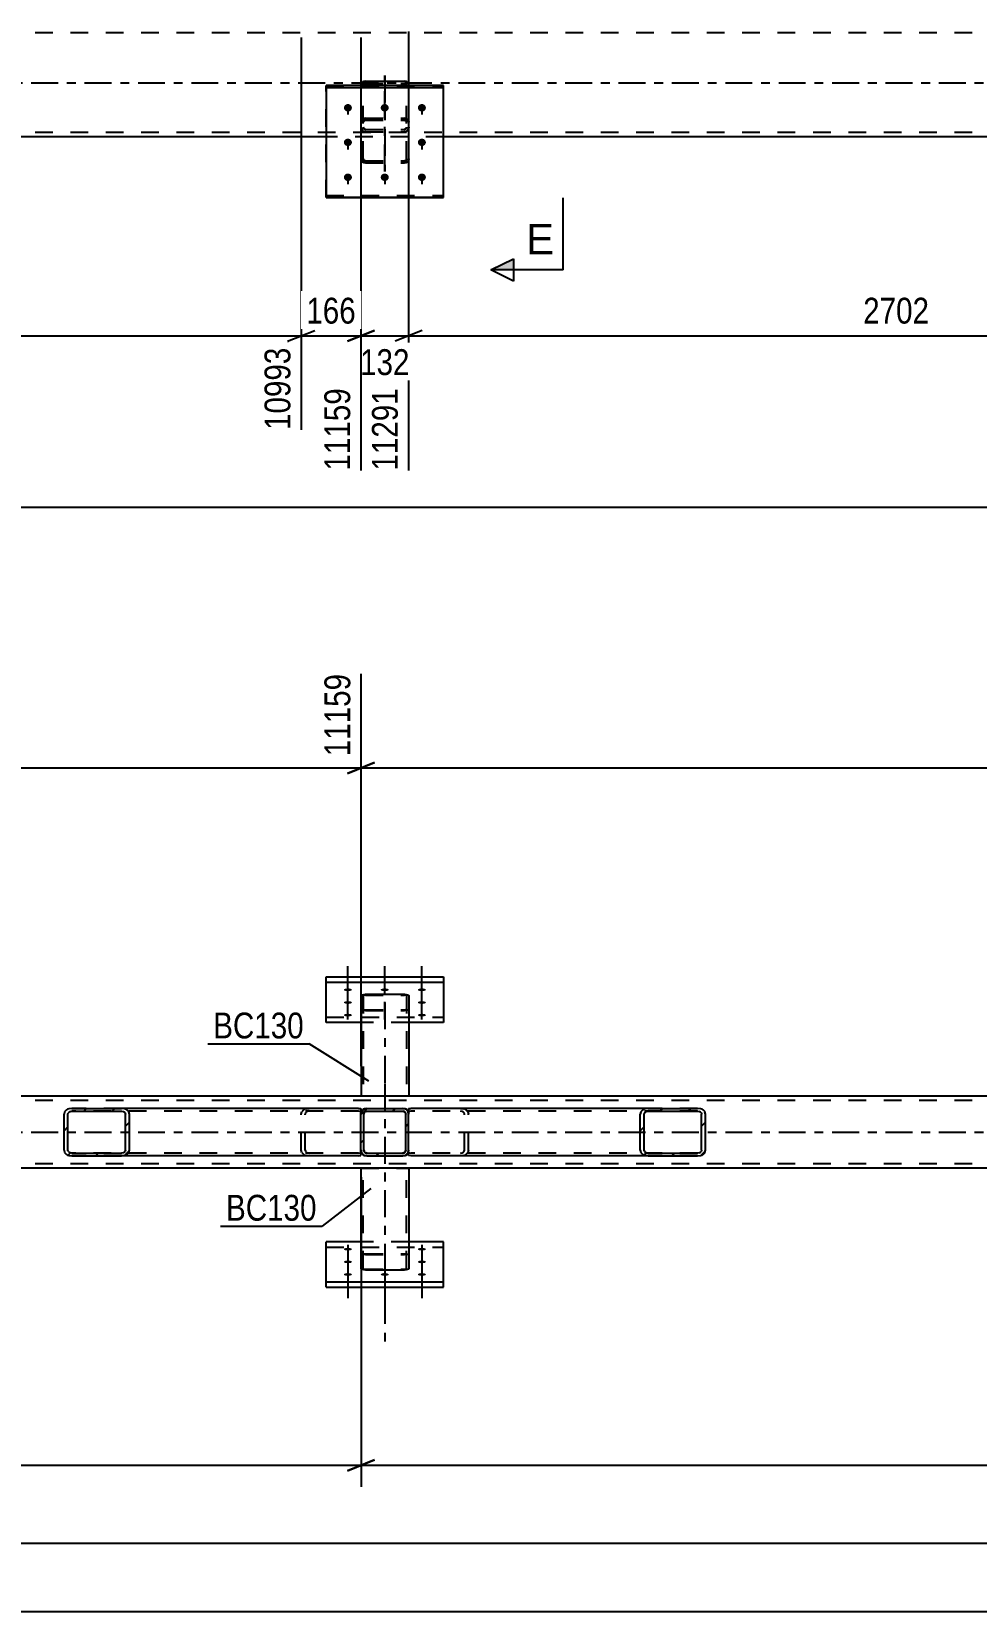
# Model space of a CAD drawing. Header units: millimetres. Extents: x -82 to 1107, y -663 to 178.
# Drawn here: x 344.4 to 449.1, y -297 to -121.9 of the extents above; entities that cross this region are included whole.
import ezdxf

# ---------------------------------------------------------------- set-up
doc = ezdxf.new("R2010")
doc.units = ezdxf.units.MM
doc.linetypes.add('DXK_LINE_DOT2', pattern=[3.9198, 1.9599, -1.9599])
doc.linetypes.add('DXK_LINE_DOT3', pattern=[5.9187, 2.979, -0.9799, 0.9799, -0.9799])
doc.styles.add('Arial', font='ARIAL.TTF', dxfattribs={"height": 0.2})
doc.styles.add('Arial Narrow', font='ARIALN.TTF', dxfattribs={"height": 0.2})

# ---------------------------------------------------------------- blocks, each defined once
blk = doc.blocks.new('Part-348431369-1425 - 1390')
at = {"color": 7, "linetype": 'DXK_LINE_DOT2'}
for p, q in [((380.95, -127.75), (380.91, -127.94)), ((381.17, -127.84), (381.22, -127.76)), ((381.39, -127.43), (381.21, -127.47)), ((381.22, -127.76), (381.3, -127.71)), ((381.3, -127.71), (381.39, -127.69)), ((381.39, -127.43), (385.71, -127.43)), ((381.39, -127.69), (385.71, -127.69)), ((385.89, -127.47), (385.71, -127.43)), ((385.71, -127.69), (385.8, -127.71)), ((385.8, -127.71), (385.88, -127.76)), ((385.88, -127.76), (385.93, -127.84)), ((386.19, -127.94), (386.15, -127.75)), ((380.91, -136.05), (380.91, -127.94)), ((381.15, -127.94), (381.17, -127.84)), ((381.15, -136.05), (381.15, -127.94)), ((385.93, -127.84), (385.95, -127.94)), ((385.95, -136.05), (385.95, -127.94)), ((386.19, -136.05), (386.19, -127.94)), ((380.91, -131.99), (380.95, -131.81)), ((380.91, -132.54), (380.95, -132.73)), ((380.95, -131.81), (381.05, -131.67)), ((381.05, -131.67), (381.21, -131.57)), ((381.17, -131.9), (381.15, -131.99)), ((381.17, -132.64), (381.15, -132.54)), ((381.22, -131.83), (381.17, -131.9)), ((381.22, -132.72), (381.17, -132.64)), ((381.21, -131.57), (381.39, -131.54)), ((381.21, -133.01), (381.39, -133.05)), ((381.3, -131.78), (381.22, -131.83)), ((381.3, -132.77), (381.22, -132.72)), ((381.39, -131.76), (381.3, -131.78)), ((381.39, -132.79), (381.3, -132.77)), ((381.39, -131.54), (385.71, -131.54)), ((381.39, -131.76), (385.71, -131.76)), ((381.39, -132.79), (385.71, -132.79)), ((381.39, -133.05), (385.71, -133.05)), ((385.71, -131.54), (385.89, -131.57)), ((385.8, -131.78), (385.71, -131.76)), ((385.8, -132.77), (385.71, -132.79)), ((385.71, -133.05), (385.89, -133.01)), ((385.88, -131.83), (385.8, -131.78)), ((385.88, -132.72), (385.8, -132.77)), ((385.93, -131.9), (385.88, -131.83)), ((385.93, -132.64), (385.88, -132.72)), ((385.89, -131.57), (386.05, -131.67)), ((385.95, -131.99), (385.93, -131.9)), ((385.95, -132.54), (385.93, -132.64)), ((386.05, -131.67), (386.15, -131.81)), ((386.15, -131.81), (386.19, -131.99)), ((386.15, -132.73), (386.19, -132.54)), ((380.95, -136.22), (380.91, -136.05)), ((381.05, -136.36), (380.95, -136.22)), ((381.21, -136.46), (381.05, -136.36)), ((381.15, -136.05), (381.17, -136.13)), ((381.17, -136.13), (381.22, -136.21)), ((381.39, -136.5), (381.21, -136.46)), ((381.22, -136.21), (381.3, -136.25)), ((381.3, -136.25), (381.39, -136.27)), ((381.39, -136.27), (385.71, -136.27)), ((381.39, -136.5), (385.71, -136.5)), ((385.71, -136.27), (385.8, -136.25)), ((385.89, -136.46), (385.71, -136.5)), ((385.8, -136.25), (385.88, -136.21)), ((385.88, -136.21), (385.93, -136.13)), ((386.05, -136.36), (385.89, -136.46)), ((385.93, -136.13), (385.95, -136.05)), ((386.15, -136.22), (386.05, -136.36)), ((386.19, -136.05), (386.15, -136.22))]:
    blk.add_line(p, q, dxfattribs=at)
at = {"color": 7, "linetype": 'DXK_LINE_DOT3'}
blk.add_line((383.55, -137.44), (383.55, -126.82), dxfattribs=at)
at = {"color": 7, "linetype": 'DXK_LINE_DOT2'}
for centre, start, end in [((381.41, -127.92), 114.32, 159.2417), ((385.69, -127.92), 20.7583, 65.68), ((381.41, -132.56), 200.7583, 245.68), ((385.69, -132.56), 294.32, 339.2417)]:
    blk.add_arc(centre, 0.496, start, end, dxfattribs=at)
blk = doc.blocks.new('Part-348431369-1429 - 1390')
at = {"color": 7, "linetype": 'DXK_LINE_DOT2'}
for p, q in [((377.05, -140.34), (377.05, -127.91)), ((377.05, -127.91), (390.05, -127.91)), ((377.05, -128.13), (390.05, -128.13)), ((390.05, -140.34), (390.05, -127.91)), ((377.05, -140.12), (390.05, -140.12))]:
    blk.add_line(p, q, dxfattribs=at)
at = {"color": 2, "linetype": 'Continuous'}
blk.add_line((390.05, -140.34), (377.05, -140.34), dxfattribs=at)
blk = doc.blocks.new('Bolt-348431369-1460 - 1390')
at = {"color": 1, "linetype": 'DXK_LINE_DOT2'}
for p, q in [((379.45, -129.99), (379.45, -131.12)), ((383.53, -129.99), (383.53, -131.12)), ((387.65, -129.99), (387.65, -131.12)), ((379.45, -133.86), (379.45, -134.99)), ((387.65, -133.86), (387.65, -134.99)), ((379.45, -137.69), (379.45, -138.83)), ((383.53, -137.69), (383.53, -138.83)), ((387.65, -137.69), (387.65, -138.83))]:
    blk.add_line(p, q, dxfattribs=at)
blk = doc.blocks.new('Part-348431369-1497 - 1390')
at = {"color": 7, "linetype": 'DXK_LINE_DOT2'}
for p, q in [((942.54, -122.08), (12.9, -122.08)), ((942.54, -133.12), (12.9, -133.12)), ((390.05, -133.6), (377.05, -133.6))]:
    blk.add_line(p, q, dxfattribs=at)
at = {"color": 7, "linetype": 'DXK_LINE_DOT3'}
blk.add_line((12.9, -127.6), (942.54, -127.6), dxfattribs=at)
at = {"color": 2, "linetype": 'Continuous'}
for p, q in [((377.05, -133.6), (150.05, -133.6)), ((617.04, -133.6), (390.05, -133.6))]:
    blk.add_line(p, q, dxfattribs=at)
blk = doc.blocks.new('Part-348431369-1867 - 1390')
at = {"color": 2, "linetype": 'Continuous'}
for p, q in [((380.92, -127.91), (380.95, -127.75)), ((381.21, -127.47), (381.39, -127.43)), ((381.39, -127.43), (385.71, -127.43)), ((385.71, -127.43), (385.89, -127.47)), ((386.15, -127.75), (386.18, -127.91))]:
    blk.add_line(p, q, dxfattribs=at)
at = {"color": 7, "linetype": 'DXK_LINE_DOT2'}
for p, q in [((381.22, -127.76), (381.17, -127.84)), ((381.3, -127.71), (381.22, -127.76)), ((381.39, -127.69), (381.3, -127.71)), ((381.39, -127.69), (385.71, -127.69)), ((385.8, -127.71), (385.71, -127.69)), ((385.88, -127.76), (385.8, -127.71)), ((385.93, -127.84), (385.88, -127.76)), ((380.91, -127.94), (380.92, -127.91)), ((380.91, -136.05), (380.91, -127.94)), ((381.17, -127.84), (381.15, -127.94)), ((381.15, -136.05), (381.15, -127.94)), ((385.95, -127.94), (385.93, -127.84)), ((385.95, -136.05), (385.95, -127.94)), ((386.18, -127.91), (386.19, -127.94)), ((386.19, -136.05), (386.19, -127.94)), ((380.95, -131.81), (380.91, -131.99)), ((380.95, -132.73), (380.91, -132.54)), ((381.05, -131.67), (380.95, -131.81)), ((381.21, -131.57), (381.05, -131.67)), ((381.15, -131.99), (381.17, -131.9)), ((381.15, -132.54), (381.17, -132.64)), ((381.17, -131.9), (381.22, -131.83)), ((381.17, -132.64), (381.22, -132.72)), ((381.39, -131.53), (381.21, -131.57)), ((381.39, -133.05), (381.21, -133.01)), ((381.22, -131.83), (381.3, -131.78)), ((381.22, -132.72), (381.3, -132.77)), ((381.3, -131.78), (381.39, -131.76)), ((381.3, -132.77), (381.39, -132.79)), ((381.39, -131.53), (385.71, -131.53)), ((381.39, -131.76), (385.71, -131.76)), ((381.39, -132.79), (385.71, -132.79)), ((381.39, -133.05), (385.71, -133.05)), ((385.89, -131.57), (385.71, -131.53)), ((385.71, -131.76), (385.8, -131.78)), ((385.71, -132.79), (385.8, -132.77)), ((385.89, -133.01), (385.71, -133.05)), ((385.8, -131.78), (385.88, -131.83)), ((385.8, -132.77), (385.88, -132.72)), ((385.88, -131.83), (385.93, -131.9)), ((385.88, -132.72), (385.93, -132.64)), ((386.05, -131.67), (385.89, -131.57)), ((385.93, -131.9), (385.95, -131.99)), ((385.93, -132.64), (385.95, -132.54)), ((386.15, -131.81), (386.05, -131.67)), ((386.19, -131.99), (386.15, -131.81)), ((386.19, -132.54), (386.15, -132.73)), ((380.91, -136.05), (380.95, -136.22)), ((380.95, -136.22), (381.05, -136.36)), ((381.05, -136.36), (381.21, -136.46)), ((381.17, -136.13), (381.15, -136.05)), ((381.22, -136.2), (381.17, -136.13)), ((381.21, -136.46), (381.39, -136.5)), ((381.3, -136.25), (381.22, -136.2)), ((381.39, -136.27), (381.3, -136.25)), ((381.39, -136.27), (385.71, -136.27)), ((381.39, -136.5), (385.71, -136.5)), ((385.8, -136.25), (385.71, -136.27)), ((385.71, -136.5), (385.89, -136.46)), ((385.88, -136.2), (385.8, -136.25)), ((385.93, -136.13), (385.88, -136.2)), ((385.89, -136.46), (386.05, -136.36)), ((385.95, -136.05), (385.93, -136.13)), ((386.05, -136.36), (386.15, -136.22)), ((386.15, -136.22), (386.19, -136.05))]:
    blk.add_line(p, q, dxfattribs=at)
at = {"color": 7, "linetype": 'DXK_LINE_DOT3'}
blk.add_line((383.55, -126.82), (383.55, -137.44), dxfattribs=at)
at = {"color": 2, "linetype": 'Continuous'}
for centre, start, end in [((381.41, -127.92), 114.3199, 159.2417), ((385.69, -127.92), 20.7583, 65.6801)]:
    blk.add_arc(centre, 0.496, start, end, dxfattribs=at)
at = {"color": 7, "linetype": 'DXK_LINE_DOT2'}
for centre, start, end in [((381.41, -132.56), 200.7583, 245.6801), ((385.69, -132.56), 294.3199, 339.2417)]:
    blk.add_arc(centre, 0.496, start, end, dxfattribs=at)
blk = doc.blocks.new('Part-348431369-1878 - 1390')
at = {"color": 2, "linetype": 'Continuous'}
for p, q in [((390.05, -127.91), (377.05, -127.91)), ((377.05, -127.91), (377.05, -140.34)), ((377.05, -128.13), (390.05, -128.13)), ((390.05, -140.34), (390.05, -127.91)), ((377.05, -140.34), (390.05, -140.34))]:
    blk.add_line(p, q, dxfattribs=at)
at = {"color": 7, "linetype": 'DXK_LINE_DOT2'}
blk.add_line((377.05, -140.12), (390.05, -140.12), dxfattribs=at)
blk = doc.blocks.new('Bolt-348431369-1879 - 1390')
at = {"linetype": 'Continuous'}
for points in [[(379.45, -129.97), (379.54, -129.98), (379.63, -130), (379.71, -130.05), (379.78, -130.11), (379.83, -130.18), (379.87, -130.25), (379.89, -130.34), (379.89, -130.42), (379.87, -130.51), (379.83, -130.59), (379.78, -130.66), (379.71, -130.72), (379.63, -130.76), (379.54, -130.79), (379.45, -130.8), (379.36, -130.79), (379.27, -130.76), (379.19, -130.72), (379.12, -130.66), (379.07, -130.59), (379.03, -130.51), (379.01, -130.42), (379.01, -130.34), (379.03, -130.25), (379.07, -130.18), (379.12, -130.11), (379.19, -130.05), (379.27, -130), (379.36, -129.98)], [(383.53, -129.97), (383.62, -129.98), (383.71, -130), (383.79, -130.05), (383.86, -130.11), (383.91, -130.18), (383.95, -130.25), (383.97, -130.34), (383.97, -130.42), (383.95, -130.51), (383.91, -130.59), (383.86, -130.66), (383.79, -130.72), (383.71, -130.76), (383.62, -130.79), (383.53, -130.8), (383.44, -130.79), (383.35, -130.76), (383.27, -130.72), (383.2, -130.66), (383.15, -130.59), (383.11, -130.51), (383.09, -130.42), (383.09, -130.34), (383.11, -130.25), (383.15, -130.18), (383.2, -130.11), (383.27, -130.05), (383.35, -130), (383.44, -129.98)], [(387.65, -129.97), (387.74, -129.98), (387.83, -130), (387.91, -130.05), (387.98, -130.11), (388.03, -130.18), (388.07, -130.25), (388.09, -130.34), (388.09, -130.42), (388.07, -130.51), (388.03, -130.59), (387.98, -130.66), (387.91, -130.72), (387.83, -130.76), (387.74, -130.79), (387.65, -130.8), (387.56, -130.79), (387.47, -130.76), (387.39, -130.72), (387.32, -130.66), (387.27, -130.59), (387.23, -130.51), (387.21, -130.42), (387.21, -130.34), (387.23, -130.25), (387.27, -130.18), (387.32, -130.11), (387.39, -130.05), (387.47, -130), (387.56, -129.98)], [(379.45, -133.8), (379.54, -133.81), (379.63, -133.84), (379.71, -133.88), (379.78, -133.94), (379.83, -134.01), (379.87, -134.09), (379.89, -134.17), (379.89, -134.26), (379.87, -134.34), (379.83, -134.42), (379.78, -134.49), (379.71, -134.55), (379.63, -134.59), (379.54, -134.62), (379.45, -134.63), (379.36, -134.62), (379.27, -134.59), (379.19, -134.55), (379.12, -134.49), (379.07, -134.42), (379.03, -134.34), (379.01, -134.26), (379.01, -134.17), (379.03, -134.09), (379.07, -134.01), (379.12, -133.94), (379.19, -133.88), (379.27, -133.84), (379.36, -133.81)], [(387.65, -133.8), (387.74, -133.81), (387.83, -133.84), (387.91, -133.88), (387.98, -133.94), (388.03, -134.01), (388.07, -134.09), (388.09, -134.17), (388.09, -134.26), (388.07, -134.34), (388.03, -134.42), (387.98, -134.49), (387.91, -134.55), (387.83, -134.59), (387.74, -134.62), (387.65, -134.63), (387.56, -134.62), (387.47, -134.59), (387.39, -134.55), (387.32, -134.49), (387.27, -134.42), (387.23, -134.34), (387.21, -134.26), (387.21, -134.17), (387.23, -134.09), (387.27, -134.01), (387.32, -133.94), (387.39, -133.88), (387.47, -133.84), (387.56, -133.81)], [(379.45, -137.67), (379.54, -137.68), (379.63, -137.71), (379.71, -137.75), (379.78, -137.81), (379.83, -137.88), (379.87, -137.96), (379.89, -138.04), (379.89, -138.13), (379.87, -138.22), (379.83, -138.29), (379.78, -138.36), (379.71, -138.42), (379.63, -138.46), (379.54, -138.49), (379.45, -138.5), (379.36, -138.49), (379.27, -138.46), (379.19, -138.42), (379.12, -138.36), (379.07, -138.29), (379.03, -138.22), (379.01, -138.13), (379.01, -138.04), (379.03, -137.96), (379.07, -137.88), (379.12, -137.81), (379.19, -137.75), (379.27, -137.71), (379.36, -137.68)], [(383.53, -137.67), (383.62, -137.68), (383.71, -137.71), (383.79, -137.75), (383.86, -137.81), (383.91, -137.88), (383.95, -137.96), (383.97, -138.04), (383.97, -138.13), (383.95, -138.22), (383.91, -138.29), (383.86, -138.36), (383.79, -138.42), (383.71, -138.46), (383.62, -138.49), (383.53, -138.5), (383.44, -138.49), (383.35, -138.46), (383.27, -138.42), (383.2, -138.36), (383.15, -138.29), (383.11, -138.22), (383.09, -138.13), (383.09, -138.04), (383.11, -137.96), (383.15, -137.88), (383.2, -137.81), (383.27, -137.75), (383.35, -137.71), (383.44, -137.68)], [(387.65, -137.67), (387.74, -137.68), (387.83, -137.71), (387.91, -137.75), (387.98, -137.81), (388.03, -137.88), (388.07, -137.96), (388.09, -138.04), (388.09, -138.13), (388.07, -138.22), (388.03, -138.29), (387.98, -138.36), (387.91, -138.42), (387.83, -138.46), (387.74, -138.49), (387.65, -138.5), (387.56, -138.49), (387.47, -138.46), (387.39, -138.42), (387.32, -138.36), (387.27, -138.29), (387.23, -138.22), (387.21, -138.13), (387.21, -138.04), (387.23, -137.96), (387.27, -137.88), (387.32, -137.81), (387.39, -137.75), (387.47, -137.71), (387.56, -137.68)]]:
    blk.add_hatch(color=1, dxfattribs=at).paths.add_polyline_path(points)
at = {"color": 1, "linetype": 'Continuous'}
for p, q in [((379.45, -129.99), (379.45, -131.12)), ((383.53, -129.99), (383.53, -131.12)), ((387.65, -129.99), (387.65, -131.12)), ((379.45, -133.82), (379.45, -134.95)), ((387.65, -133.82), (387.65, -134.95)), ((379.45, -137.69), (379.45, -138.83)), ((383.53, -137.69), (383.53, -138.83)), ((387.65, -137.69), (387.65, -138.83))]:
    blk.add_line(p, q, dxfattribs=at)
blk = doc.blocks.new('Part-348431369-4141 - 4134')
at = {"linetype": 'Continuous'}
h = blk.add_hatch(dxfattribs=at)
h.set_pattern_fill('', scale=0.7, style=0, pattern_type=0)
h.set_pattern_definition([(45, (418.5578, -246.4969), (-1.57154, 1.57154), [])])
h.paths.add_polyline_path([(418.22, -246.55), (418.56, -246.5), (418.84, -246.36), (419.03, -246.15), (419.1, -245.91), (419.1, -241.91), (419.03, -241.66), (418.84, -241.45), (418.56, -241.31), (418.22, -241.27), (412.73, -241.27), (412.39, -241.31), (412.11, -241.45), (411.92, -241.66), (411.85, -241.91), (411.85, -245.91), (411.92, -246.15), (412.11, -246.36), (412.39, -246.5), (412.73, -246.55)])
h.paths.add_polyline_path([(412.56, -246.2), (412.42, -246.13), (412.32, -246.03), (412.29, -245.91), (412.29, -241.91), (412.32, -241.78), (412.42, -241.68), (412.56, -241.61), (412.73, -241.59), (418.22, -241.59), (418.39, -241.61), (418.53, -241.68), (418.63, -241.78), (418.66, -241.91), (418.66, -245.91), (418.63, -246.03), (418.53, -246.13), (418.39, -246.2), (418.22, -246.23), (412.73, -246.23)])
at = {"color": 2, "linetype": 'Continuous'}
for p, q in [((386.18, -241.3), (386.44, -241.27)), ((386.18, -241.3), (386.18, -241.91)), ((412.73, -241.27), (386.44, -241.27)), ((412.73, -241.27), (412.39, -241.31)), ((412.56, -241.61), (412.73, -241.59)), ((412.73, -241.27), (418.22, -241.27)), ((412.73, -241.59), (418.22, -241.59)), ((418.56, -241.31), (418.22, -241.27)), ((418.22, -241.59), (418.39, -241.61)), ((411.92, -241.66), (411.85, -241.91)), ((411.85, -245.91), (411.85, -241.91)), ((412.29, -241.91), (412.32, -241.78)), ((412.29, -245.91), (412.29, -241.91)), ((418.63, -241.78), (418.66, -241.91)), ((418.66, -245.91), (418.66, -241.91)), ((419.1, -241.91), (419.03, -241.66)), ((419.1, -245.91), (419.1, -241.91)), ((386.18, -246.5), (386.18, -245.91)), ((386.18, -246.51), (386.18, -246.5)), ((386.44, -246.55), (386.18, -246.51)), ((412.73, -246.55), (386.44, -246.55)), ((411.85, -245.91), (411.92, -246.15)), ((412.32, -246.03), (412.29, -245.91)), ((412.39, -246.5), (412.73, -246.55)), ((412.73, -246.23), (412.56, -246.2)), ((412.73, -246.23), (418.22, -246.23)), ((412.73, -246.55), (418.22, -246.55)), ((418.39, -246.2), (418.22, -246.23)), ((418.22, -246.55), (418.56, -246.5)), ((418.66, -245.91), (418.63, -246.03)), ((419.03, -246.15), (419.1, -245.91))]:
    blk.add_line(p, q, dxfattribs=at)
at = {"color": 7, "linetype": 'DXK_LINE_DOT2'}
for p, q in [((386.18, -241.3), (386.18, -241.65)), ((386.27, -241.61), (386.18, -241.65)), ((386.44, -241.59), (386.27, -241.61)), ((418.22, -241.59), (386.44, -241.59)), ((391.93, -241.27), (392.26, -241.31)), ((392.1, -241.61), (391.93, -241.59)), ((418.22, -241.27), (412.73, -241.27)), ((386.18, -246.36), (386.18, -241.91)), ((392.37, -241.91), (392.33, -241.78)), ((392.37, -245.91), (392.37, -241.91)), ((392.74, -241.66), (392.81, -241.91)), ((392.81, -245.91), (392.81, -241.91)), ((386.18, -246.16), (386.27, -246.2)), ((386.27, -246.2), (386.44, -246.23)), ((418.22, -246.23), (386.44, -246.23)), ((391.93, -246.23), (392.1, -246.2)), ((392.26, -246.5), (391.93, -246.55)), ((392.33, -246.03), (392.37, -245.91)), ((392.81, -245.91), (392.74, -246.15)), ((418.22, -246.55), (412.73, -246.55))]:
    blk.add_line(p, q, dxfattribs=at)
for centre, radius, start, end in [((392, -242), 0.401, 32.4104, 75.4453), ((392.06, -242.09), 0.802, 32.4104, 75.4453), ((392, -245.81), 0.401, 284.5547, 327.5896), ((392.06, -245.72), 0.802, 284.5547, 327.5896)]:
    blk.add_arc(centre, radius, start, end, dxfattribs=at)
at = {"color": 2, "linetype": 'Continuous'}
for centre, radius, start, end in [((412.6, -242.09), 0.802, 104.5547, 147.5896), ((412.66, -242), 0.401, 104.5547, 147.5896), ((418.29, -242), 0.401, 32.4104, 75.4453), ((418.36, -242.09), 0.802, 32.4104, 75.4453), ((412.6, -245.72), 0.802, 212.4104, 255.4453), ((412.66, -245.81), 0.401, 212.4104, 255.4453), ((418.29, -245.81), 0.401, 284.5547, 327.5896), ((418.36, -245.72), 0.802, 284.5547, 327.5896)]:
    blk.add_arc(centre, radius, start, end, dxfattribs=at)
blk = doc.blocks.new('Part-348431369-4275 - 4134')
at = {"color": 2, "linetype": 'Continuous'}
for p, q in [((377.05, -231.76), (377.05, -226.71)), ((377.05, -226.71), (390.05, -226.71)), ((390.05, -227.31), (377.05, -227.31)), ((390.05, -226.71), (390.05, -231.76)), ((380.91, -231.76), (377.05, -231.76)), ((390.05, -231.76), (386.19, -231.76))]:
    blk.add_line(p, q, dxfattribs=at)
at = {"color": 7, "linetype": 'DXK_LINE_DOT2'}
for p, q in [((377.05, -231.15), (390.05, -231.15)), ((386.19, -231.76), (380.91, -231.76))]:
    blk.add_line(p, q, dxfattribs=at)
blk = doc.blocks.new('Part-348431369-4173 - 4134')
at = {"linetype": 'Continuous'}
h = blk.add_hatch(dxfattribs=at)
h.set_pattern_fill('', scale=0.7, style=0, pattern_type=0)
h.set_pattern_definition([(45, (354.686, -246.4969), (-1.57154, 1.57154), [])])
h.paths.add_polyline_path([(354.35, -246.55), (354.69, -246.5), (354.97, -246.36), (355.16, -246.15), (355.23, -245.91), (355.23, -241.91), (355.16, -241.66), (354.97, -241.45), (354.69, -241.31), (354.35, -241.27), (348.86, -241.27), (348.52, -241.31), (348.24, -241.45), (348.05, -241.66), (347.98, -241.91), (347.98, -245.91), (348.05, -246.15), (348.24, -246.36), (348.52, -246.5), (348.86, -246.55)])
h.paths.add_polyline_path([(348.69, -246.2), (348.55, -246.13), (348.45, -246.03), (348.42, -245.91), (348.42, -241.91), (348.45, -241.78), (348.55, -241.68), (348.69, -241.61), (348.86, -241.59), (354.35, -241.59), (354.52, -241.61), (354.66, -241.68), (354.76, -241.78), (354.79, -241.91), (354.79, -245.91), (354.76, -246.03), (354.66, -246.13), (354.52, -246.2), (354.35, -246.23), (348.86, -246.23)])
at = {"color": 2, "linetype": 'Continuous'}
for p, q in [((348.86, -241.27), (348.52, -241.31)), ((348.69, -241.61), (348.86, -241.59)), ((348.86, -241.27), (354.35, -241.27)), ((348.86, -241.59), (354.35, -241.59)), ((380.64, -241.27), (354.35, -241.27)), ((354.69, -241.31), (354.35, -241.27)), ((354.35, -241.59), (354.52, -241.61)), ((380.64, -241.27), (380.9, -241.3)), ((380.9, -241.3), (380.9, -241.31)), ((380.9, -241.31), (380.9, -241.45)), ((380.9, -241.45), (380.9, -241.91)), ((348.05, -241.66), (347.98, -241.91)), ((347.98, -245.91), (347.98, -241.91)), ((348.42, -241.91), (348.45, -241.78)), ((348.42, -245.91), (348.42, -241.91)), ((354.76, -241.78), (354.79, -241.91)), ((354.79, -245.91), (354.79, -241.91)), ((355.23, -241.91), (355.16, -241.66)), ((355.23, -245.91), (355.23, -241.91)), ((347.98, -245.91), (348.05, -246.15)), ((348.45, -246.03), (348.42, -245.91)), ((348.52, -246.5), (348.86, -246.55)), ((348.86, -246.23), (348.69, -246.2)), ((348.86, -246.23), (354.35, -246.23)), ((348.86, -246.55), (354.35, -246.55)), ((354.52, -246.2), (354.35, -246.23)), ((354.35, -246.55), (354.69, -246.5)), ((380.64, -246.55), (354.35, -246.55)), ((354.79, -245.91), (354.76, -246.03)), ((355.16, -246.15), (355.23, -245.91)), ((380.64, -246.55), (380.9, -246.51)), ((380.9, -246.51), (380.9, -245.91))]:
    blk.add_line(p, q, dxfattribs=at)
at = {"color": 7, "linetype": 'DXK_LINE_DOT2'}
for p, q in [((354.35, -241.27), (348.86, -241.27)), ((380.64, -241.59), (348.86, -241.59)), ((374.82, -241.31), (375.15, -241.27)), ((375.15, -241.59), (374.98, -241.61)), ((380.81, -241.61), (380.64, -241.59)), ((380.9, -241.65), (380.81, -241.61)), ((380.9, -241.3), (380.9, -241.3)), ((380.9, -241.45), (380.9, -241.65)), ((374.27, -241.91), (374.34, -241.66)), ((374.27, -245.91), (374.27, -241.91)), ((374.75, -241.78), (374.71, -241.91)), ((374.71, -245.91), (374.71, -241.91)), ((380.9, -245.91), (380.9, -241.66)), ((380.64, -246.23), (348.86, -246.23)), ((354.35, -246.55), (348.86, -246.55)), ((374.34, -246.15), (374.27, -245.91)), ((374.71, -245.91), (374.75, -246.03)), ((375.15, -246.55), (374.82, -246.5)), ((374.98, -246.2), (375.15, -246.23)), ((380.64, -246.23), (380.81, -246.2)), ((380.81, -246.2), (380.9, -246.16))]:
    blk.add_line(p, q, dxfattribs=at)
at = {"color": 2, "linetype": 'Continuous'}
for centre, radius, start, end in [((348.72, -242.09), 0.802, 104.5547, 147.5896), ((348.79, -242), 0.401, 104.5547, 147.5896), ((354.42, -242), 0.401, 32.4104, 75.4453), ((354.48, -242.09), 0.802, 32.4104, 75.4453), ((348.72, -245.72), 0.802, 212.4104, 255.4453), ((348.79, -245.81), 0.401, 212.4104, 255.4453), ((354.42, -245.81), 0.401, 284.5547, 327.5896), ((354.48, -245.72), 0.802, 284.5547, 327.5896)]:
    blk.add_arc(centre, radius, start, end, dxfattribs=at)
at = {"color": 7, "linetype": 'DXK_LINE_DOT2'}
for centre, radius, start, end in [((375.02, -242.09), 0.802, 104.5547, 147.5896), ((375.08, -242), 0.401, 104.5547, 147.5896), ((375.02, -245.72), 0.802, 212.4104, 255.4453), ((375.08, -245.81), 0.401, 212.4104, 255.4453)]:
    blk.add_arc(centre, radius, start, end, dxfattribs=at)
blk = doc.blocks.new('Part-348431369-4242 - 4134')
at = {"linetype": 'Continuous'}
h = blk.add_hatch(dxfattribs=at)
h.set_pattern_fill('', scale=0.7, style=0, pattern_type=0)
h.set_pattern_definition([(45, (385.785, -246.4969), (-1.57154, 1.57154), [])])
h.paths.add_polyline_path([(385.54, -246.55), (385.79, -246.5), (385.99, -246.36), (386.13, -246.15), (386.18, -245.91), (386.18, -241.91), (386.13, -241.66), (385.99, -241.45), (385.79, -241.31), (385.54, -241.27), (381.54, -241.27), (381.3, -241.31), (381.09, -241.45), (380.95, -241.66), (380.9, -241.91), (380.9, -245.91), (380.95, -246.15), (381.09, -246.36), (381.3, -246.5), (381.54, -246.55)])
h.paths.add_polyline_path([(381.42, -246.2), (381.31, -246.13), (381.24, -246.03), (381.22, -245.91), (381.22, -241.91), (381.24, -241.78), (381.31, -241.68), (381.42, -241.61), (381.54, -241.59), (385.54, -241.59), (385.66, -241.61), (385.77, -241.68), (385.84, -241.78), (385.86, -241.91), (385.86, -245.91), (385.84, -246.03), (385.77, -246.13), (385.66, -246.2), (385.54, -246.23), (381.54, -246.23)])
at = {"color": 7, "linetype": 'DXK_LINE_DOT2'}
for p, q in [((381.3, -241.31), (381.54, -241.27)), ((381.54, -241.59), (381.42, -241.61)), ((381.54, -241.27), (385.54, -241.27)), ((381.54, -241.59), (385.54, -241.59)), ((385.54, -241.27), (385.79, -241.31)), ((385.66, -241.61), (385.54, -241.59)), ((380.9, -241.91), (380.95, -241.66)), ((380.9, -245.91), (380.9, -241.91)), ((381.24, -241.78), (381.22, -241.91)), ((381.22, -245.91), (381.22, -241.91)), ((385.86, -241.91), (385.84, -241.78)), ((385.86, -245.91), (385.86, -241.91)), ((386.13, -241.66), (386.18, -241.91)), ((386.18, -245.91), (386.18, -241.91)), ((380.95, -246.15), (380.9, -245.91)), ((381.22, -245.91), (381.24, -246.03)), ((381.54, -246.55), (381.3, -246.5)), ((381.42, -246.2), (381.54, -246.23)), ((381.54, -246.23), (385.54, -246.23)), ((381.54, -246.55), (385.54, -246.55)), ((385.54, -246.23), (385.66, -246.2)), ((385.79, -246.5), (385.54, -246.55)), ((385.84, -246.03), (385.86, -245.91)), ((386.18, -245.91), (386.13, -246.15))]:
    blk.add_line(p, q, dxfattribs=at)
at = {"color": 2, "linetype": 'Continuous'}
for p, q in [((381.54, -241.27), (381.3, -241.31)), ((381.42, -241.61), (381.54, -241.59)), ((381.54, -241.27), (385.54, -241.27)), ((381.54, -241.59), (385.54, -241.59)), ((385.79, -241.31), (385.54, -241.27)), ((385.54, -241.59), (385.66, -241.61)), ((380.95, -241.66), (380.9, -241.91)), ((380.9, -245.91), (380.9, -241.91)), ((381.22, -241.91), (381.24, -241.78)), ((381.22, -245.91), (381.22, -241.91)), ((385.84, -241.78), (385.86, -241.91)), ((385.86, -245.91), (385.86, -241.91)), ((386.18, -241.91), (386.13, -241.66)), ((386.18, -245.91), (386.18, -241.91)), ((380.9, -245.91), (380.95, -246.15)), ((381.24, -246.03), (381.22, -245.91)), ((381.3, -246.5), (381.54, -246.55)), ((381.54, -246.23), (381.42, -246.2)), ((381.54, -246.23), (385.54, -246.23)), ((381.54, -246.55), (385.54, -246.55)), ((385.66, -246.2), (385.54, -246.23)), ((385.54, -246.55), (385.79, -246.5)), ((385.86, -245.91), (385.84, -246.03)), ((386.13, -246.15), (386.18, -245.91))]:
    blk.add_line(p, q, dxfattribs=at)
at = {"color": 7, "linetype": 'DXK_LINE_DOT2'}
for centre, radius, start, end in [((381.54, -241.91), 0.64, 112.5, 157.5), ((381.54, -241.91), 0.32, 112.5, 157.5), ((385.54, -241.91), 0.32, 22.5, 67.5), ((385.54, -241.91), 0.64, 22.5, 67.5), ((381.54, -245.91), 0.64, 202.5, 247.5), ((381.54, -245.91), 0.32, 202.5, 247.5), ((385.54, -245.91), 0.32, 292.5, 337.5), ((385.54, -245.91), 0.64, 292.5, 337.5)]:
    blk.add_arc(centre, radius, start, end, dxfattribs=at)
at = {"color": 2, "linetype": 'Continuous'}
for centre, radius, start, end in [((381.54, -241.91), 0.64, 112.5, 157.5), ((381.54, -241.91), 0.32, 112.5, 157.5), ((385.54, -241.91), 0.32, 22.5, 67.5), ((385.54, -241.91), 0.64, 22.5, 67.5), ((381.54, -245.91), 0.64, 202.5, 247.5), ((381.54, -245.91), 0.32, 202.5, 247.5), ((385.54, -245.91), 0.32, 292.5, 337.5), ((385.54, -245.91), 0.64, 292.5, 337.5)]:
    blk.add_arc(centre, radius, start, end, dxfattribs=at)
blk = doc.blocks.new('Bolt-348431369-4290 - 4134')
at = {"linetype": 'Continuous'}
for points in [[(379.45, -227.98), (379.54, -227.98), (379.63, -227.99), (379.71, -228.01), (379.78, -228.03), (379.83, -228.05), (379.87, -228.08), (379.89, -228.11), (379.89, -228.15), (379.87, -228.18), (379.83, -228.21), (379.78, -228.23), (379.71, -228.25), (379.63, -228.27), (379.54, -228.28), (379.45, -228.28), (379.36, -228.28), (379.27, -228.27), (379.19, -228.25), (379.12, -228.23), (379.07, -228.21), (379.03, -228.18), (379.01, -228.15), (379.01, -228.11), (379.03, -228.08), (379.07, -228.05), (379.12, -228.03), (379.19, -228.01), (379.27, -227.99), (379.36, -227.98)], [(383.53, -227.98), (383.62, -227.98), (383.71, -227.99), (383.79, -228.01), (383.86, -228.03), (383.91, -228.05), (383.95, -228.08), (383.97, -228.11), (383.97, -228.15), (383.95, -228.18), (383.91, -228.21), (383.86, -228.23), (383.79, -228.25), (383.71, -228.27), (383.62, -228.28), (383.53, -228.28), (383.44, -228.28), (383.35, -228.27), (383.27, -228.25), (383.2, -228.23), (383.15, -228.21), (383.11, -228.18), (383.09, -228.15), (383.09, -228.11), (383.11, -228.08), (383.15, -228.05), (383.2, -228.03), (383.27, -228.01), (383.35, -227.99), (383.44, -227.98)], [(387.65, -227.98), (387.74, -227.98), (387.83, -227.99), (387.91, -228.01), (387.98, -228.03), (388.03, -228.05), (388.07, -228.08), (388.09, -228.11), (388.09, -228.15), (388.07, -228.18), (388.03, -228.21), (387.98, -228.23), (387.91, -228.25), (387.83, -228.27), (387.74, -228.28), (387.65, -228.28), (387.56, -228.28), (387.47, -228.27), (387.39, -228.25), (387.32, -228.23), (387.27, -228.21), (387.23, -228.18), (387.21, -228.15), (387.21, -228.11), (387.23, -228.08), (387.27, -228.05), (387.32, -228.03), (387.39, -228.01), (387.47, -227.99), (387.56, -227.98)], [(379.45, -229.39), (379.54, -229.39), (379.63, -229.4), (379.71, -229.42), (379.78, -229.44), (379.83, -229.46), (379.87, -229.49), (379.89, -229.52), (379.89, -229.55), (379.87, -229.59), (379.83, -229.61), (379.78, -229.64), (379.71, -229.66), (379.63, -229.68), (379.54, -229.69), (379.45, -229.69), (379.36, -229.69), (379.27, -229.68), (379.19, -229.66), (379.12, -229.64), (379.07, -229.61), (379.03, -229.59), (379.01, -229.55), (379.01, -229.52), (379.03, -229.49), (379.07, -229.46), (379.12, -229.44), (379.19, -229.42), (379.27, -229.4), (379.36, -229.39)], [(379.45, -230.78), (379.54, -230.79), (379.63, -230.8), (379.71, -230.81), (379.78, -230.83), (379.83, -230.86), (379.87, -230.89), (379.89, -230.92), (379.89, -230.95), (379.87, -230.98), (379.83, -231.01), (379.78, -231.04), (379.71, -231.06), (379.63, -231.07), (379.54, -231.08), (379.45, -231.08), (379.36, -231.08), (379.27, -231.07), (379.19, -231.06), (379.12, -231.04), (379.07, -231.01), (379.03, -230.98), (379.01, -230.95), (379.01, -230.92), (379.03, -230.89), (379.07, -230.86), (379.12, -230.83), (379.19, -230.81), (379.27, -230.8), (379.36, -230.79)], [(387.65, -229.39), (387.74, -229.39), (387.83, -229.4), (387.91, -229.42), (387.98, -229.44), (388.03, -229.46), (388.07, -229.49), (388.09, -229.52), (388.09, -229.55), (388.07, -229.59), (388.03, -229.61), (387.98, -229.64), (387.91, -229.66), (387.83, -229.68), (387.74, -229.69), (387.65, -229.69), (387.56, -229.69), (387.47, -229.68), (387.39, -229.66), (387.32, -229.64), (387.27, -229.61), (387.23, -229.59), (387.21, -229.55), (387.21, -229.52), (387.23, -229.49), (387.27, -229.46), (387.32, -229.44), (387.39, -229.42), (387.47, -229.4), (387.56, -229.39)], [(387.65, -230.78), (387.74, -230.79), (387.83, -230.8), (387.91, -230.81), (387.98, -230.83), (388.03, -230.86), (388.07, -230.89), (388.09, -230.92), (388.09, -230.95), (388.07, -230.98), (388.03, -231.01), (387.98, -231.04), (387.91, -231.06), (387.83, -231.07), (387.74, -231.08), (387.65, -231.08), (387.56, -231.08), (387.47, -231.07), (387.39, -231.06), (387.32, -231.04), (387.27, -231.01), (387.23, -230.98), (387.21, -230.95), (387.21, -230.92), (387.23, -230.89), (387.27, -230.86), (387.32, -230.83), (387.39, -230.81), (387.47, -230.8), (387.56, -230.79)]]:
    blk.add_hatch(color=1, dxfattribs=at).paths.add_polyline_path(points)
at = {"color": 1, "linetype": 'Continuous'}
for p, q in [((379.45, -228.62), (379.45, -225.5)), ((383.53, -228.62), (383.53, -225.5)), ((387.65, -228.62), (387.65, -225.5)), ((379.45, -230.03), (379.45, -226.91)), ((387.65, -230.03), (387.65, -226.91)), ((379.45, -231.42), (379.45, -228.3)), ((387.65, -231.42), (387.65, -228.3))]:
    blk.add_line(p, q, dxfattribs=at)
at = {"color": 1, "linetype": 'DXK_LINE_DOT2'}
blk.add_line((383.53, -231.42), (383.53, -228.3), dxfattribs=at)
blk = doc.blocks.new('Part-348431369-4300 - 4134')
at = {"color": 2, "linetype": 'Continuous'}
for p, q in [((937.74, -239.91), (12.9, -239.91)), ((937.74, -247.91), (12.9, -247.91))]:
    blk.add_line(p, q, dxfattribs=at)
at = {"color": 7, "linetype": 'DXK_LINE_DOT2'}
for p, q in [((942.54, -240.39), (12.9, -240.39)), ((942.54, -247.43), (12.9, -247.43))]:
    blk.add_line(p, q, dxfattribs=at)
at = {"color": 7, "linetype": 'DXK_LINE_DOT3'}
blk.add_line((12.9, -243.91), (942.54, -243.91), dxfattribs=at)
blk = doc.blocks.new('Part-348431369-4352 - 4134')
at = {"color": 2, "linetype": 'Continuous'}
for p, q in [((380.91, -228.79), (380.95, -228.73)), ((380.91, -228.79), (380.91, -239.91)), ((380.95, -228.73), (381.05, -228.68)), ((381.05, -228.68), (381.21, -228.64)), ((381.21, -228.64), (381.39, -228.63)), ((381.39, -228.63), (385.71, -228.63)), ((385.71, -228.63), (385.89, -228.64)), ((385.89, -228.64), (386.05, -228.68)), ((386.05, -228.68), (386.15, -228.73)), ((386.15, -228.73), (386.19, -228.79)), ((386.19, -228.79), (386.19, -239.91))]:
    blk.add_line(p, q, dxfattribs=at)
at = {"color": 7, "linetype": 'DXK_LINE_DOT2'}
for p, q in [((381.17, -228.76), (381.15, -228.79)), ((381.15, -228.79), (381.15, -239.91)), ((381.22, -228.74), (381.17, -228.76)), ((381.3, -228.72), (381.22, -228.74)), ((381.39, -228.71), (381.3, -228.72)), ((381.39, -228.71), (385.71, -228.71)), ((385.8, -228.72), (385.71, -228.71)), ((385.88, -228.74), (385.8, -228.72)), ((385.93, -228.76), (385.88, -228.74)), ((385.95, -228.79), (385.93, -228.76)), ((385.95, -228.79), (385.95, -239.91)), ((380.95, -230.33), (380.91, -230.27)), ((381.05, -230.39), (380.95, -230.33)), ((381.21, -230.42), (381.05, -230.39)), ((381.15, -230.27), (381.17, -230.3)), ((381.17, -230.3), (381.22, -230.33)), ((381.39, -230.44), (381.21, -230.42)), ((381.22, -230.33), (381.3, -230.35)), ((381.3, -230.35), (381.39, -230.35)), ((381.39, -230.35), (385.71, -230.35)), ((381.39, -230.44), (385.71, -230.44)), ((385.71, -230.35), (385.8, -230.35)), ((385.89, -230.42), (385.71, -230.44)), ((385.8, -230.35), (385.88, -230.33)), ((385.88, -230.33), (385.89, -230.32)), ((385.89, -230.32), (385.93, -230.3)), ((386.05, -230.39), (385.89, -230.42)), ((385.93, -230.3), (385.95, -230.27)), ((386.15, -230.33), (386.05, -230.39)), ((386.19, -230.27), (386.15, -230.33)), ((386.19, -239.91), (380.91, -239.91))]:
    blk.add_line(p, q, dxfattribs=at)
at = {"color": 7, "linetype": 'DXK_LINE_DOT3'}
blk.add_line((383.55, -229.53), (383.55, -239.91), dxfattribs=at)
blk = doc.blocks.new('Bolt-348431369-4356 - 4134')
at = {"linetype": 'Continuous'}
for points in [[(379.45, -257.03), (379.36, -257.02), (379.27, -257.01), (379.19, -257), (379.12, -256.98), (379.07, -256.95), (379.03, -256.92), (379.01, -256.89), (379.01, -256.86), (379.03, -256.83), (379.07, -256.8), (379.12, -256.78), (379.19, -256.76), (379.27, -256.74), (379.36, -256.73), (379.45, -256.73), (379.54, -256.73), (379.63, -256.74), (379.71, -256.76), (379.78, -256.78), (379.83, -256.8), (379.87, -256.83), (379.89, -256.86), (379.89, -256.89), (379.87, -256.92), (379.83, -256.95), (379.78, -256.98), (379.71, -257), (379.63, -257.01), (379.54, -257.02)], [(387.65, -257.03), (387.56, -257.02), (387.47, -257.01), (387.39, -257), (387.32, -256.98), (387.27, -256.95), (387.23, -256.92), (387.21, -256.89), (387.21, -256.86), (387.23, -256.83), (387.27, -256.8), (387.32, -256.78), (387.39, -256.76), (387.47, -256.74), (387.56, -256.73), (387.65, -256.73), (387.74, -256.73), (387.83, -256.74), (387.91, -256.76), (387.98, -256.78), (388.03, -256.8), (388.07, -256.83), (388.09, -256.86), (388.09, -256.89), (388.07, -256.92), (388.03, -256.95), (387.98, -256.98), (387.91, -257), (387.83, -257.01), (387.74, -257.02)], [(379.45, -258.44), (379.36, -258.43), (379.27, -258.42), (379.19, -258.41), (379.12, -258.39), (379.07, -258.36), (379.03, -258.33), (379.01, -258.3), (379.01, -258.27), (379.03, -258.24), (379.07, -258.21), (379.12, -258.19), (379.19, -258.16), (379.27, -258.15), (379.36, -258.14), (379.45, -258.14), (379.54, -258.14), (379.63, -258.15), (379.71, -258.16), (379.78, -258.19), (379.83, -258.21), (379.87, -258.24), (379.89, -258.27), (379.89, -258.3), (379.87, -258.33), (379.83, -258.36), (379.78, -258.39), (379.71, -258.41), (379.63, -258.42), (379.54, -258.43)], [(387.65, -258.44), (387.56, -258.43), (387.47, -258.42), (387.39, -258.41), (387.32, -258.39), (387.27, -258.36), (387.23, -258.33), (387.21, -258.3), (387.21, -258.27), (387.23, -258.24), (387.27, -258.21), (387.32, -258.19), (387.39, -258.16), (387.47, -258.15), (387.56, -258.14), (387.65, -258.14), (387.74, -258.14), (387.83, -258.15), (387.91, -258.16), (387.98, -258.19), (388.03, -258.21), (388.07, -258.24), (388.09, -258.27), (388.09, -258.3), (388.07, -258.33), (388.03, -258.36), (387.98, -258.39), (387.91, -258.41), (387.83, -258.42), (387.74, -258.43)], [(379.45, -259.83), (379.36, -259.83), (379.27, -259.82), (379.19, -259.8), (379.12, -259.78), (379.07, -259.76), (379.03, -259.73), (379.01, -259.7), (379.01, -259.67), (379.03, -259.63), (379.07, -259.61), (379.12, -259.58), (379.19, -259.56), (379.27, -259.54), (379.36, -259.53), (379.45, -259.53), (379.54, -259.53), (379.63, -259.54), (379.71, -259.56), (379.78, -259.58), (379.83, -259.61), (379.87, -259.63), (379.89, -259.67), (379.89, -259.7), (379.87, -259.73), (379.83, -259.76), (379.78, -259.78), (379.71, -259.8), (379.63, -259.82), (379.54, -259.83)], [(383.53, -259.83), (383.44, -259.83), (383.35, -259.82), (383.27, -259.8), (383.2, -259.78), (383.15, -259.76), (383.11, -259.73), (383.09, -259.7), (383.09, -259.67), (383.11, -259.63), (383.15, -259.61), (383.2, -259.58), (383.27, -259.56), (383.35, -259.54), (383.44, -259.53), (383.53, -259.53), (383.62, -259.53), (383.71, -259.54), (383.79, -259.56), (383.86, -259.58), (383.91, -259.61), (383.95, -259.63), (383.97, -259.67), (383.97, -259.7), (383.95, -259.73), (383.91, -259.76), (383.86, -259.78), (383.79, -259.8), (383.71, -259.82), (383.62, -259.83)], [(387.65, -259.83), (387.56, -259.83), (387.47, -259.82), (387.39, -259.8), (387.32, -259.78), (387.27, -259.76), (387.23, -259.73), (387.21, -259.7), (387.21, -259.67), (387.23, -259.63), (387.27, -259.61), (387.32, -259.58), (387.39, -259.56), (387.47, -259.54), (387.56, -259.53), (387.65, -259.53), (387.74, -259.53), (387.83, -259.54), (387.91, -259.56), (387.98, -259.58), (388.03, -259.61), (388.07, -259.63), (388.09, -259.67), (388.09, -259.7), (388.07, -259.73), (388.03, -259.76), (387.98, -259.78), (387.91, -259.8), (387.83, -259.82), (387.74, -259.83)]]:
    blk.add_hatch(color=1, dxfattribs=at).paths.add_polyline_path(points)
at = {"color": 1, "linetype": 'Continuous'}
for p, q in [((379.45, -256.39), (379.45, -259.51)), ((387.65, -256.39), (387.65, -259.51)), ((379.45, -257.8), (379.45, -260.92)), ((387.65, -257.8), (387.65, -260.92)), ((379.45, -259.19), (379.45, -262.31)), ((383.53, -259.19), (383.53, -262.31)), ((387.65, -259.19), (387.65, -262.31))]:
    blk.add_line(p, q, dxfattribs=at)
at = {"color": 1, "linetype": 'DXK_LINE_DOT2'}
blk.add_line((383.53, -256.39), (383.53, -259.51), dxfattribs=at)
blk = doc.blocks.new('Part-348431369-4357 - 4134')
at = {"color": 2, "linetype": 'Continuous'}
for p, q in [((377.05, -261.1), (377.05, -256.06)), ((380.91, -256.06), (377.05, -256.06)), ((390.05, -256.06), (386.19, -256.06)), ((390.05, -261.1), (390.05, -256.06)), ((377.05, -260.5), (390.05, -260.5)), ((377.05, -261.1), (390.05, -261.1))]:
    blk.add_line(p, q, dxfattribs=at)
at = {"color": 7, "linetype": 'DXK_LINE_DOT2'}
for p, q in [((377.05, -256.66), (390.05, -256.66)), ((386.19, -256.06), (380.91, -256.06))]:
    blk.add_line(p, q, dxfattribs=at)
blk = doc.blocks.new('Part-348431369-4417 - 4134')
at = {"color": 7, "linetype": 'DXK_LINE_DOT3'}
blk.add_line((383.55, -238.51), (383.55, -267.68), dxfattribs=at)
at = {"color": 2, "linetype": 'Continuous'}
for p, q in [((380.91, -259.02), (380.91, -247.91)), ((386.19, -247.91), (386.19, -259.02)), ((380.95, -259.08), (380.91, -259.02)), ((381.05, -259.13), (380.95, -259.08)), ((386.15, -259.08), (386.05, -259.13)), ((386.19, -259.02), (386.15, -259.08)), ((381.21, -259.17), (381.05, -259.13)), ((381.39, -259.18), (381.21, -259.17)), ((381.39, -259.18), (385.71, -259.18)), ((385.89, -259.17), (385.71, -259.18)), ((386.05, -259.13), (385.89, -259.17))]:
    blk.add_line(p, q, dxfattribs=at)
at = {"color": 7, "linetype": 'DXK_LINE_DOT2'}
for p, q in [((380.91, -247.91), (386.19, -247.91)), ((381.15, -259.02), (381.15, -247.91)), ((385.95, -259.02), (385.95, -247.91)), ((380.91, -257.54), (380.95, -257.48)), ((380.95, -257.48), (381.05, -257.42)), ((381.05, -257.42), (381.21, -257.39)), ((381.17, -257.51), (381.15, -257.54)), ((381.15, -259.02), (381.17, -259.05)), ((381.22, -257.48), (381.17, -257.51)), ((381.17, -259.05), (381.22, -259.08)), ((381.21, -257.39), (381.39, -257.38)), ((381.3, -257.46), (381.22, -257.48)), ((381.22, -259.08), (381.3, -259.09)), ((381.39, -257.46), (381.3, -257.46)), ((381.3, -259.09), (381.39, -259.1)), ((381.39, -257.38), (385.71, -257.38)), ((381.39, -257.46), (385.71, -257.46)), ((381.39, -259.1), (385.71, -259.1)), ((385.71, -257.38), (385.89, -257.39)), ((385.8, -257.46), (385.71, -257.46)), ((385.71, -259.1), (385.8, -259.09)), ((385.88, -257.48), (385.8, -257.46)), ((385.8, -259.09), (385.88, -259.08)), ((385.88, -257.48), (385.89, -257.49)), ((385.88, -259.08), (385.93, -259.05)), ((385.89, -257.39), (386.05, -257.42)), ((385.89, -257.49), (385.93, -257.51)), ((385.95, -257.54), (385.93, -257.51)), ((385.93, -259.05), (385.95, -259.02)), ((386.05, -257.42), (386.15, -257.48)), ((386.15, -257.48), (386.19, -257.54))]:
    blk.add_line(p, q, dxfattribs=at)
blk = doc.blocks.new('StraightDimension-348431369-15551 - 1390')
at = {"color": 7, "linetype": 'Continuous'}
for p, q in [((266.18, -121.94), (266.18, -168.76)), ((374.27, -122.6), (374.27, -166.09)), ((267.68, -155.05), (264.68, -156.25)), ((266.18, -155.65), (374.27, -155.65)), ((372.77, -156.25), (375.77, -155.05))]:
    blk.add_line(p, q, dxfattribs=at)
at = {"color": 0}
blk.add_wipeout([(324.48, -154.9), (324.48, -150.7), (315.97, -150.7), (315.97, -154.9)], dxfattribs=at)
at = {"color": 0, "linetype": 'Continuous'}
blk.add_wipeout([(373.67, -156.35), (369.47, -156.35), (369.47, -166.69), (373.67, -166.69)], dxfattribs=at)
at = {"color": 3, "style": 'Arial Narrow'}
blk.add_text('2702', height=2.863, dxfattribs=at).set_placement((316.57, -154.3))
at = {"color": 3, "linetype": 'Continuous', "style": 'Arial Narrow'}
blk.add_text('10993', height=2.863, rotation=90.0002, dxfattribs=at).set_placement((373.07, -166.09))
blk = doc.blocks.new('StraightDimension-348431369-15548 - 1390')
at = {"color": 7, "linetype": 'Continuous'}
for p, q in [((386.18, -121.94), (386.18, -170.59)), ((494.27, -122.6), (494.27, -166.09)), ((387.68, -155.05), (384.68, -156.25)), ((386.18, -155.65), (494.27, -155.65)), ((492.77, -156.25), (495.77, -155.05))]:
    blk.add_line(p, q, dxfattribs=at)
at = {"color": 0}
blk.add_wipeout([(444.48, -154.9), (444.48, -150.7), (435.97, -150.7), (435.97, -154.9)], dxfattribs=at)
at = {"color": 0, "linetype": 'Continuous'}
blk.add_wipeout([(493.67, -156.35), (489.47, -156.35), (489.47, -166.69), (493.67, -166.69)], dxfattribs=at)
at = {"color": 3, "style": 'Arial Narrow'}
blk.add_text('2702', height=2.863, dxfattribs=at).set_placement((436.57, -154.3))
at = {"color": 3, "linetype": 'Continuous', "style": 'Arial Narrow'}
blk.add_text('13993', height=2.863, rotation=90.0002, dxfattribs=at).set_placement((493.07, -166.09))
blk = doc.blocks.new('StraightDimension-348431369-15549 - 1390')
at = {"color": 7, "linetype": 'Continuous'}
for p, q in [((386.18, -121.94), (386.18, -170.59)), ((380.9, -122.6), (380.9, -170.59)), ((379.4, -156.25), (382.4, -155.05)), ((380.9, -155.65), (386.18, -155.65)), ((387.68, -155.05), (384.68, -156.25))]:
    blk.add_line(p, q, dxfattribs=at)
at = {"color": 0}
blk.add_wipeout([(386.88, -160.6), (386.88, -156.4), (380.2, -156.4), (380.2, -160.6)], dxfattribs=at)
at = {"color": 0, "linetype": 'Continuous'}
blk.add_wipeout([(385.58, -160.85), (381.38, -160.85), (381.38, -171.19), (385.58, -171.19)], dxfattribs=at)
at = {"color": 3, "style": 'Arial Narrow'}
blk.add_text('132', height=2.863, dxfattribs=at).set_placement((380.8, -160))
at = {"color": 3, "linetype": 'Continuous', "style": 'Arial Narrow'}
blk.add_text('11291', height=2.863, rotation=90.0002, dxfattribs=at).set_placement((384.98, -170.59))
blk = doc.blocks.new('StraightDimension-348431369-15550 - 1390')
at = {"color": 7, "linetype": 'Continuous'}
for p, q in [((374.27, -122.6), (374.27, -166.09)), ((380.9, -122.6), (380.9, -170.59)), ((372.77, -156.25), (375.77, -155.05)), ((374.27, -155.65), (380.9, -155.65)), ((382.4, -155.05), (379.4, -156.25))]:
    blk.add_line(p, q, dxfattribs=at)
at = {"color": 0}
blk.add_wipeout([(380.93, -154.9), (380.93, -150.7), (374.24, -150.7), (374.24, -154.9)], dxfattribs=at)
at = {"color": 0, "linetype": 'Continuous'}
blk.add_wipeout([(380.3, -160.85), (376.1, -160.85), (376.1, -171.19), (380.3, -171.19)], dxfattribs=at)
at = {"color": 3, "style": 'Arial Narrow'}
blk.add_text('166', height=2.863, dxfattribs=at).set_placement((374.84, -154.3))
at = {"color": 3, "linetype": 'Continuous', "style": 'Arial Narrow'}
blk.add_text('11159', height=2.863, rotation=90.0002, dxfattribs=at).set_placement((379.7, -170.59))
blk = doc.blocks.new('StraightDimension-348431369-15899 - 1390')
at = {"color": 7, "linetype": 'Continuous'}
blk.add_line((-1, -174.65), (943.54, -174.65), dxfattribs=at)
blk = doc.blocks.new('StraightDimension-348431369-4551 - 4134')
at = {"color": 7, "linetype": 'Continuous'}
blk.add_line((-1, -297.02), (943.54, -297.02), dxfattribs=at)
blk = doc.blocks.new('StraightDimension-348431369-4562 - 4134')
at = {"color": 7, "linetype": 'Continuous'}
blk.add_line((0, -289.45), (942.54, -289.45), dxfattribs=at)
blk = doc.blocks.new('StraightDimension-348431369-17078 - 4134')
at = {"color": 7, "linetype": 'Continuous'}
for p, q in [((380.91, -236.6), (380.91, -193.11)), ((382.41, -202.95), (379.41, -204.15)), ((380.91, -203.55), (620.9, -203.55))]:
    blk.add_line(p, q, dxfattribs=at)
blk = doc.blocks.new('StraightDimension-348431369-17079 - 4134')
at = {"color": 7, "linetype": 'Continuous'}
for p, q in [((380.91, -236.6), (380.91, -193.11)), ((379.41, -204.15), (382.41, -202.95)), ((140.91, -203.55), (380.91, -203.55))]:
    blk.add_line(p, q, dxfattribs=at)
at = {"color": 0, "linetype": 'Continuous'}
blk.add_wipeout([(380.31, -192.51), (376.11, -192.51), (376.11, -202.85), (380.31, -202.85)], dxfattribs=at)
at = {"color": 3, "linetype": 'Continuous', "style": 'Arial Narrow'}
blk.add_text('11159', height=2.863, rotation=90.0002, dxfattribs=at).set_placement((379.71, -202.25))
blk = doc.blocks.new('StraightDimension-348431369-17207 - 4134')
at = {"color": 7, "linetype": 'Continuous'}
for p, q in [((380.91, -248.91), (380.91, -283.23)), ((382.41, -280.23), (379.41, -281.43)), ((380.91, -280.83), (620.9, -280.83))]:
    blk.add_line(p, q, dxfattribs=at)
blk = doc.blocks.new('StraightDimension-348431369-17208 - 4134')
at = {"color": 7, "linetype": 'Continuous'}
for p, q in [((380.91, -248.91), (380.91, -283.23)), ((140.91, -280.83), (380.91, -280.83)), ((379.41, -281.43), (382.41, -280.23))]:
    blk.add_line(p, q, dxfattribs=at)
blk = doc.blocks.new('SectionMark-348431369-20858 - 1390')
at = {"linetype": 'Continuous'}
blk.add_hatch(color=6, dxfattribs=at).paths.add_polyline_path([(397.81, -147.11), (397.81, -148.36), (395.31, -148.36)])
at = {"color": 6, "linetype": 'Continuous'}
for p, q in [((403.31, -148.36), (403.31, -140.36)), ((395.31, -148.36), (397.81, -147.11)), ((403.31, -148.36), (395.31, -148.36)), ((397.81, -149.61), (395.31, -148.36)), ((397.81, -147.11), (397.81, -149.61))]:
    blk.add_line(p, q, dxfattribs=at)
at = {"color": 0, "linetype": 'Continuous'}
blk.add_wipeout([(402.31, -146.61), (402.31, -143.11), (399.2, -143.11), (399.2, -146.61)], dxfattribs=at)
at = {"color": 3, "linetype": 'Continuous', "style": 'Arial'}
blk.add_text('E', height=3.34, dxfattribs=at).set_placement((399.2, -146.61))
blk = doc.blocks.new('Mark-348431369-4348 - 4134')
at = {"color": 0}
blk.add_wipeout([(374.57, -233.52), (374.57, -230.52), (364.52, -230.52), (364.52, -233.52)], dxfattribs=at)
blk.add_wipeout([(374.57, -233.52), (374.57, -230.52), (364.52, -230.52), (364.52, -233.52)], dxfattribs=at)
at = {"color": 30, "linetype": 'Continuous'}
for p in [(363.92, -234.12), (381.78, -238.24)]:
    blk.add_line(p, (375.17, -234.12), dxfattribs=at)
at = {"color": 3, "style": 'Arial Narrow'}
blk.add_text('BC130', height=2.863, dxfattribs=at).set_placement((364.52, -233.52))
blk = doc.blocks.new('Mark-348431369-4413 - 4134')
at = {"color": 0}
blk.add_wipeout([(375.99, -253.72), (375.99, -250.72), (365.94, -250.72), (365.94, -253.72)], dxfattribs=at)
blk.add_wipeout([(375.99, -253.72), (375.99, -250.72), (365.94, -250.72), (365.94, -253.72)], dxfattribs=at)
at = {"color": 30, "linetype": 'Continuous'}
for p in [(381.98, -250.17), (365.34, -254.32)]:
    blk.add_line(p, (376.59, -254.32), dxfattribs=at)
at = {"color": 3, "style": 'Arial Narrow'}
blk.add_text('BC130', height=2.863, dxfattribs=at).set_placement((365.94, -253.72))

msp = doc.modelspace()

# ---------------------------------------------------------------- block references
for name in ['Part-348431369-1497 - 1390', 'Part-348431369-1425 - 1390', 'Part-348431369-1867 - 1390', 'Part-348431369-1429 - 1390', 'Part-348431369-1878 - 1390', 'Bolt-348431369-1879 - 1390', 'Bolt-348431369-1460 - 1390', 'Bolt-348431369-4290 - 4134', 'Part-348431369-4275 - 4134', 'Part-348431369-4352 - 4134', 'Part-348431369-4417 - 4134', 'Part-348431369-4300 - 4134', 'Part-348431369-4173 - 4134', 'Part-348431369-4242 - 4134', 'Part-348431369-4141 - 4134', 'Part-348431369-4357 - 4134', 'Bolt-348431369-4356 - 4134']:
    msp.add_blockref(name, (0, 0))

# ---------------------------------------------------------------- next in the draw order: block references
for name in ['StraightDimension-348431369-15551 - 1390', 'StraightDimension-348431369-15548 - 1390', 'StraightDimension-348431369-17078 - 4134', 'StraightDimension-348431369-4551 - 4134']:
    msp.add_blockref(name, (0, 0))

# ---------------------------------------------------------------- next in the draw order: block references
for name in ['StraightDimension-348431369-15549 - 1390', 'StraightDimension-348431369-17079 - 4134', 'StraightDimension-348431369-4562 - 4134']:
    msp.add_blockref(name, (0, 0))

# ---------------------------------------------------------------- next in the draw order: block references
for name in ['StraightDimension-348431369-15550 - 1390', 'Mark-348431369-4348 - 4134', 'StraightDimension-348431369-17207 - 4134']:
    msp.add_blockref(name, (0, 0))

# ---------------------------------------------------------------- next in the draw order: block references
for name in ['StraightDimension-348431369-15899 - 1390', 'StraightDimension-348431369-17208 - 4134']:
    msp.add_blockref(name, (0, 0))

# ---------------------------------------------------------------- next in the draw order: block references
for name in ['SectionMark-348431369-20858 - 1390', 'Mark-348431369-4413 - 4134']:
    msp.add_blockref(name, (0, 0))

doc.saveas('drawing.dxf')
